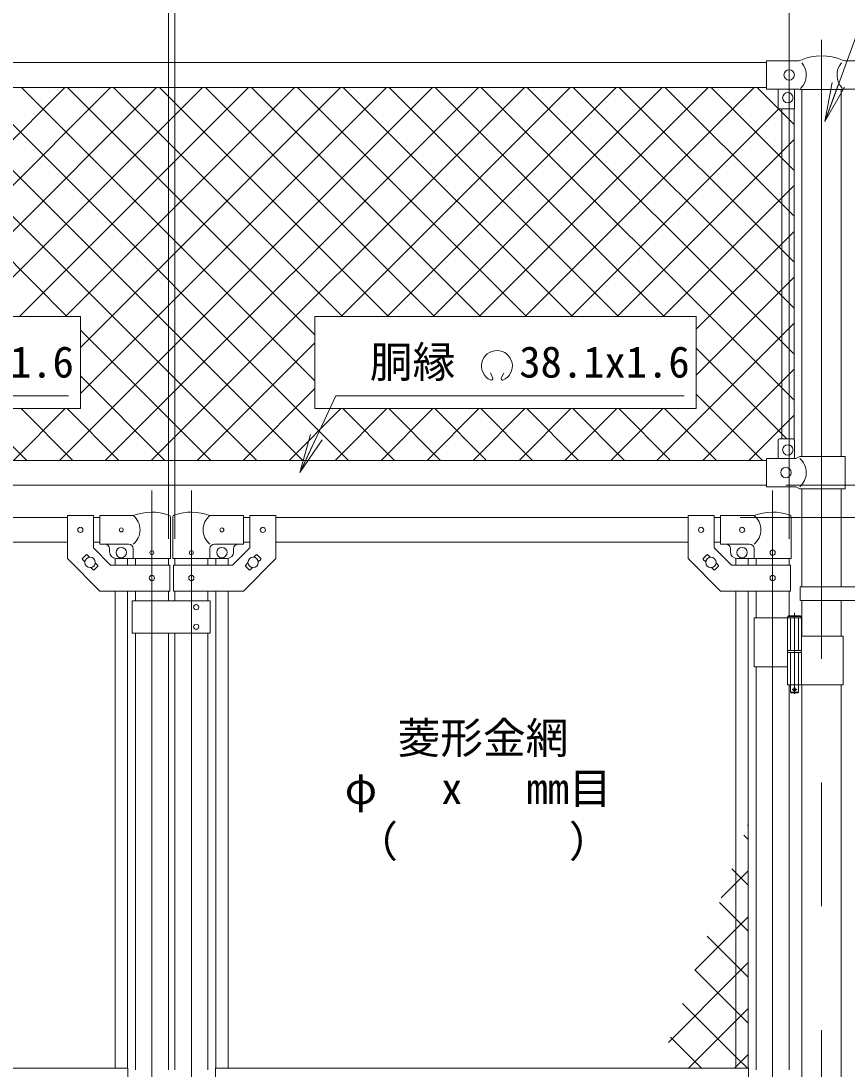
# Model space of a CAD drawing. Units: millimetres, scale not verified. Extents: x -6300 to 6300, y -4455 to 4455.
# Drawn here: x 1771 to 3042, y -205 to 1408 of the extents above; entities that cross this region are included whole.
import ezdxf
from ezdxf.enums import TextEntityAlignment as Align

# ---------------------------------------------------------------- set-up
doc = ezdxf.new("R2010")
doc.units = ezdxf.units.MM
doc.header["$LTSCALE"] = 30
doc.linetypes.add('DASHED', pattern=[7.5, 6, -1.5])
doc.linetypes.add('USER1', pattern=[50.8, 31.75, -6.35, 6.35, -6.35])
for name, color, linetype, lineweight in [('0-0_D-STR-TXT', 7, 'Continuous', 9), ('0-3_D-BMK', 2, 'USER1', 13), ('0-4_D-STR1', 1, 'Continuous', 18), ('0-5_D-STR3', 3, 'Continuous', 13), ('0-9_D-STR-DIM', 7, 'Continuous', 9), ('0-A_0', 7, 'Continuous', 9), ('0-B_D-STR2', 7, 'Continuous', 9), ('0-C_Defpoints', 8, 'Continuous', 18)]:
    doc.layers.add(name, color=color, linetype=linetype, lineweight=lineweight)
doc.styles.add('ＭＳ ゴシック', font='')
doc.styles.get('ＭＳ ゴシック').set_extended_font_data('MS Gothic')

# ---------------------------------------------------------------- blocks, each defined once
blk = doc.blocks.new('_Open')
at = {"layer": '0-A_0'}
blk.add_line((-30, 5), (0, 0), dxfattribs=at)
blk.add_lwpolyline([(-30, -5), (0, 0), (-30, 0)], dxfattribs=at)

msp = doc.modelspace()

# ---------------------------------------------------------------- linework, layer by layer
at = {"layer": '0-0_D-STR-TXT'}
for p, q in [((2496.84, 858.22), (2493.02, 866.43)), ((2509.43, 858.21), (2513.96, 866.05))]:
    msp.add_line(p, q, dxfattribs=at)
for points in [[(3623.6, 1480.93), (3090.44, 1480.93), (3008.51, 1255.2)], [(1844.03, 830.93), (1307.83, 830.93), (1253.11, 635.33)], [(2791.39, 830.93), (2255.18, 830.93), (2200.77, 714.92)]]:
    msp.add_lwpolyline(points, dxfattribs=at)
for centre, radius, start, end in [((2503.14, 877.1), 23.75, 292.92895, 245.65759), ((2494.39, 857.76), 2.5, 245.55066, 10.6575), ((2511.89, 857.75), 2.5, 169.34241, 276.63708)]:
    msp.add_arc(centre, radius, start, end, dxfattribs=at)
at = {"layer": '0-3_D-BMK'}
for p, q in [((3002.7, 1379.08), (3002.7, -1516.74)), ((1972.3, 685.57), (1972.3, -1152.82)), ((2033.1, 685.57), (2033.1, -1152.82)), ((2927.3, 685.57), (2927.3, -1152.82)), ((2960.86, 497.26), (2960.86, 372.37)), ((2957.24, 379.34), (2964.49, 379.34))]:
    msp.add_line(p, q, dxfattribs=at)
at = {"layer": '0-4_D-STR1'}
for p, q in [((1087.7, 1343.84), (2917.7, 1343.84)), ((1087.7, 1305.74), (2917.7, 1305.74)), ((2972.45, 1302.34), (2972.45, 737.94)), ((3032.95, 1302.34), (3032.95, 737.94)), ((2917.7, 731.84), (1087.7, 731.84)), ((2917.7, 693.84), (1087.7, 693.84)), ((2972.45, 687.94), (2972.45, 537.34)), ((3032.95, 687.94), (3032.95, 537.34)), ((1208.1, 643.84), (1842.3, 643.84)), ((1882.3, 643.84), (1892.3, 643.84)), ((2123.1, 643.84), (2113.1, 643.84)), ((2797.3, 643.84), (2163.1, 643.84)), ((2847.3, 643.84), (2837.3, 643.84)), ((1208.1, 605.84), (1842.3, 605.84)), ((1882.3, 605.84), (1892.3, 605.84)), ((2123.1, 605.84), (2113.1, 605.84)), ((2797.3, 605.84), (2163.1, 605.84)), ((2847.3, 605.84), (2837.3, 605.84)), ((1946.9, 580.84), (1946.9, 570.79)), ((1997.7, 580.84), (1997.7, 570.79)), ((2007.7, 580.84), (2007.7, 570.79)), ((2058.5, 580.84), (2058.5, 570.79)), ((2901.9, 580.84), (2901.9, 570.79)), ((2952.7, 580.84), (2952.7, 570.79)), ((1946.9, 530.79), (1946.9, 515.79)), ((1997.7, 530.79), (1997.7, 515.79)), ((2007.7, 530.79), (2007.7, 515.79)), ((2058.5, 530.79), (2058.5, 515.79)), ((2901.9, 530.79), (2901.9, 489.34)), ((2952.7, 530.79), (2952.7, 492.34)), ((2972.45, 516.34), (2972.45, 461.34)), ((3032.95, 516.34), (3032.95, 461.34)), ((1946.9, 465.79), (1946.9, -206.16)), ((1997.7, 465.79), (1997.7, -206.16)), ((2007.7, 465.79), (2007.7, -206.16)), ((2058.5, 465.79), (2058.5, -206.16)), ((2901.9, 414.34), (2901.9, -206.16)), ((2952.7, 386.34), (2952.7, -206.16)), ((2972.45, 386.34), (2972.45, -278.66)), ((3032.95, 386.34), (3032.95, -278.66))]:
    msp.add_line(p, q, dxfattribs=at)
at = {"layer": '0-5_D-STR3'}
for p, q in [((2917.7, 1302.84), (2917.7, 1346.84)), ((2966.93, 1346.84), (2917.7, 1346.84)), ((3087.7, 1346.84), (3038.48, 1346.84)), ((2967.9, 1302.84), (2917.7, 1302.84)), ((2935.7, 1302.84), (2935.7, 1273.84)), ((2960.7, 1302.84), (2960.7, 1273.84)), ((2968.9, 1302.34), (2967.9, 1302.84)), ((3036.5, 1302.34), (2968.9, 1302.34)), ((3036.5, 1302.34), (3037.5, 1302.84)), ((3087.7, 1302.84), (3037.5, 1302.84)), ((2959.7, 1272.84), (2936.7, 1272.84)), ((2941.2, 764.94), (2941.2, 1272.84)), ((2960.2, 764.26), (2960.2, 1272.97)), ((2935.7, 762.94), (2935.7, 734.94)), ((2958.7, 764.94), (2937.7, 764.94)), ((2960.7, 762.94), (2960.7, 734.94)), ((2962.9, 734.94), (2917.7, 734.94)), ((2917.7, 690.94), (2917.7, 734.94)), ((2962.9, 734.94), (2968.9, 737.94)), ((3038.8, 737.94), (2968.9, 737.94)), ((3038.8, 737.94), (3038.8, 687.94)), ((2962.9, 690.94), (2917.7, 690.94)), ((2962.9, 690.94), (2968.9, 687.94)), ((3038.8, 687.94), (2968.9, 687.94)), ((1842.3, 647.04), (1842.3, 580.79)), ((1882.3, 647.04), (1842.3, 647.04)), ((1882.3, 647.04), (1882.3, 597.36)), ((1892.3, 646.84), (1943.75, 646.84)), ((1892.3, 646.84), (1892.3, 602.84)), ((2113.1, 646.84), (2061.65, 646.84)), ((2113.1, 646.84), (2113.1, 602.84)), ((2123.1, 647.04), (2123.1, 597.36)), ((2123.1, 647.04), (2163.1, 647.04)), ((2163.1, 647.04), (2163.1, 580.79)), ((2797.3, 647.04), (2797.3, 580.79)), ((2837.3, 647.04), (2797.3, 647.04)), ((2837.3, 647.04), (2837.3, 597.36)), ((2847.3, 646.84), (2898.75, 646.84)), ((2847.3, 646.84), (2847.3, 602.84)), ((2000.85, 580.84), (2000.85, 644.53)), ((2004.55, 580.84), (2004.55, 644.53)), ((2955.85, 580.84), (2955.85, 644.53)), ((1908.87, 570.79), (1882.3, 597.36)), ((1892.3, 602.84), (1936.75, 602.84)), ((2113.1, 602.84), (2068.65, 602.84)), ((2096.54, 570.79), (2123.1, 597.36)), ((2863.87, 570.79), (2837.3, 597.36)), ((2847.3, 602.84), (2891.75, 602.84)), ((1871.29, 586.46), (1865.64, 580.8)), ((1876.42, 582.74), (1872.71, 586.46)), ((1907.3, 595.84), (1907.3, 590.84)), ((1915.8, 580.84), (1915.8, 570.79)), ((1943.75, 580.84), (1917.3, 580.84)), ((1934.8, 580.84), (1934.8, 570.79)), ((1943.75, 580.84), (1943.75, 595.84)), ((2000.85, 580.84), (1943.75, 580.84)), ((2004.55, 580.84), (2061.65, 580.84)), ((2061.65, 580.84), (2061.65, 595.84)), ((2061.65, 580.84), (2088.1, 580.84)), ((2070.6, 580.84), (2070.6, 570.79)), ((2089.6, 580.84), (2089.6, 570.79)), ((2098.1, 595.84), (2098.1, 590.84)), ((2128.98, 582.74), (2132.7, 586.46)), ((2134.12, 586.46), (2139.77, 580.8)), ((2826.29, 586.46), (2820.64, 580.8)), ((2831.42, 582.74), (2827.71, 586.46)), ((2862.3, 595.84), (2862.3, 590.84)), ((2870.8, 580.84), (2870.8, 570.79)), ((2898.75, 580.84), (2872.3, 580.84)), ((2889.8, 580.84), (2889.8, 570.79)), ((2898.75, 580.84), (2898.75, 595.84)), ((2955.85, 580.84), (2898.75, 580.84)), ((1869.35, 575.67), (1865.64, 579.38)), ((1881.9, 563.12), (1878.18, 566.84)), ((1888.97, 568.78), (1883.32, 563.12)), ((1888.97, 570.19), (1885.26, 573.91)), ((2000, 570.79), (1908.87, 570.79)), ((2000, 570.79), (2000, 530.79)), ((2005.4, 570.79), (2096.54, 570.79)), ((2005.4, 570.79), (2005.4, 530.79)), ((2116.44, 570.19), (2120.15, 573.91)), ((2116.44, 568.78), (2122.09, 563.12)), ((2123.51, 563.12), (2127.22, 566.84)), ((2136.06, 575.67), (2139.77, 579.38)), ((2824.35, 575.67), (2820.64, 579.38)), ((2836.9, 563.12), (2833.18, 566.84)), ((2843.97, 568.78), (2838.32, 563.12)), ((2843.97, 570.19), (2840.26, 573.91)), ((2955, 570.79), (2863.87, 570.79)), ((2955, 570.79), (2955, 530.79)), ((2969.9, 537.34), (2969.9, 516.34)), ((2969.9, 537.34), (3084.7, 537.34)), ((1915.8, 530.79), (1915.8, -203.66)), ((1934.8, 530.79), (1934.8, -203.66)), ((2070.6, 530.79), (2070.6, -203.66)), ((2089.6, 530.79), (2089.6, -203.66)), ((2870.8, 530.79), (2870.8, -203.66)), ((2889.8, 530.79), (2889.8, -203.66)), ((2969.9, 516.34), (3084.7, 516.34)), ((2062.1, 515.79), (1942.1, 515.79)), ((1942.1, 515.79), (1942.1, 465.79)), ((2062.1, 515.79), (2062.1, 465.79)), ((2898.75, 489.34), (2898.75, 414.34)), ((2898.75, 489.34), (2971.66, 489.34)), ((2950.06, 489.34), (2950.06, 439.34)), ((2970.86, 491.34), (2950.86, 491.34)), ((2951.86, 492.34), (2969.86, 492.34)), ((2970.86, 491.34), (2969.86, 492.34)), ((2970.86, 491.34), (2970.86, 489.34)), ((2971.66, 489.34), (2971.66, 439.34)), ((2062.1, 465.79), (1942.1, 465.79)), ((2971.66, 461.34), (3036, 461.34)), ((3036, 461.34), (3036, 386.34)), ((2950.06, 439.34), (2971.66, 439.34)), ((2950.06, 436.34), (2971.66, 436.34)), ((2950.06, 436.34), (2950.06, 386.34)), ((2950.36, 439.34), (2950.36, 436.34)), ((2950.36, 436.34), (2971.36, 436.34)), ((2971.36, 439.34), (2971.36, 436.34)), ((2971.66, 436.34), (2971.66, 386.34)), ((2898.75, 414.34), (2949.95, 414.34)), ((2950.06, 386.34), (3036, 386.34)), ((2954.86, 386.34), (2954.86, 375.34)), ((2955.86, 374.34), (2954.86, 375.34)), ((2955.86, 374.34), (2965.86, 374.34)), ((2965.86, 374.34), (2966.86, 375.34)), ((1935.2, -203.66), (1115.2, -203.66)), ((1935.2, -224.66), (1935.2, -203.66)), ((2070.2, -203.66), (2890.2, -203.66)), ((2070.2, -224.66), (2070.2, -203.66)), ((2890.2, -258.66), (2890.2, -203.66))]:
    msp.add_line(p, q, dxfattribs=at)
at = {"layer": '0-5_D-STR3', "linetype": 'DASHED'}
for p, q in [((2954.56, 489.34), (2954.56, 439.34)), ((2967.16, 489.34), (2967.16, 439.34)), ((2954.56, 436.34), (2954.56, 386.34)), ((2967.16, 436.34), (2967.16, 386.34))]:
    msp.add_line(p, q, dxfattribs=at)
at = {"layer": '0-5_D-STR3'}
for points in [[(2000, 530.79), (1892.3, 530.79), (1842.3, 580.79)], [(2005.4, 530.79), (2113.1, 530.79), (2163.1, 580.79)], [(2955, 530.79), (2847.3, 530.79), (2797.3, 580.79)], [(2951.86, 492.34), (2950.86, 491.34), (2950.86, 489.34)], [(2966.86, 386.34), (2966.86, 375.34), (2954.86, 375.34)]]:
    msp.add_lwpolyline(points, dxfattribs=at)
for centre, radius in [((2952.7, 1324.84), 8), ((2950.7, 1289.84), 8), ((2950.7, 747.94), 8), ((2947.7, 712.94), 8), ((1862.3, 624.79), 4), ((1925.3, 624.84), 3), ((2080.1, 624.84), 3), ((2143.1, 624.79), 4), ((2817.3, 624.79), 4), ((2880.3, 624.84), 4), ((1925.3, 589.84), 8), ((2080.1, 589.84), 8), ((2880.3, 589.84), 8), ((1877.3, 574.79), 8), ((1972.3, 589.84), 3), ((2033.1, 589.84), 3), ((2128.1, 574.79), 8), ((2832.3, 574.79), 8), ((2927.3, 589.84), 4), ((1972.3, 550.79), 4), ((2033.1, 550.79), 4), ((2927.3, 550.79), 4), ((2040.61, 505.79), 4), ((2040.61, 475.79), 4), ((2960.86, 379.34), 2.5)]:
    msp.add_circle(centre, radius, dxfattribs=at)
for centre, radius, start, end in [((2966.93, 1354.84), 8, 270, 296.9114), ((2950.32, 1324.84), 28.8, 314.1684, 41.01552), ((3002.7, 1271.38), 82.82, 67.15338, 112.84662), ((3055.09, 1324.84), 28.8, 138.98448, 225.8316), ((3038.48, 1354.84), 8, 243.0886, 270), ((2936.7, 1273.84), 1, 180, 270), ((2959.7, 1273.84), 1, 270, 0), ((2937.7, 762.94), 2, 90, 180), ((2958.7, 762.94), 2, 0, 90), ((2950.32, 712.94), 28.8, 310.19176, 49.80824), ((1972.3, 572.11), 80, 70.77949, 110.9084), ((1925.56, 624.84), 28.55, 309.59418, 50.40582), ((1997.55, 644.53), 3.3, 0, 70.77949), ((2007.85, 644.53), 3.3, 109.22051, 180), ((2033.1, 572.11), 80, 69.0916, 109.22051), ((2079.85, 624.84), 28.55, 129.59418, 230.40582), ((2927.3, 572.11), 80, 70.77949, 110.9084), ((2880.56, 624.84), 28.55, 309.59418, 50.40582), ((2952.55, 644.53), 3.3, 0, 70.77949), ((1900.3, 595.84), 7, 0, 90), ((1936.75, 595.84), 7, 0, 90), ((2068.65, 595.84), 7, 90, 180), ((2105.1, 595.84), 7, 90, 180), ((2855.3, 595.84), 7, 0, 90), ((2891.75, 595.84), 7, 0, 90), ((1866.34, 580.09), 1, 135, 225), ((1872, 585.75), 1, 45, 135), ((1917.3, 590.84), 10, 180, 270), ((2088.1, 590.84), 10, 270, 0), ((2133.41, 585.75), 1, 45, 135), ((2139.06, 580.09), 1, 315, 45), ((2821.34, 580.09), 1, 135, 225), ((2827, 585.75), 1, 45, 135), ((2872.3, 590.84), 10, 180, 270), ((1888.26, 569.49), 1, 315, 45), ((2117.14, 569.49), 1, 135, 225), ((2843.26, 569.49), 1, 315, 45), ((1882.61, 563.83), 1, 225, 315), ((2122.8, 563.83), 1, 225, 315), ((2837.61, 563.83), 1, 225, 315)]:
    msp.add_arc(centre, radius, start, end, dxfattribs=at)
at = {"layer": '0-9_D-STR-DIM'}
for p, q in [((1997.7, 610.84), (1997.7, 1623.84)), ((1997.7, 610.84), (1997.7, 1623.84)), ((2007.7, 610.84), (2007.7, 1623.84)), ((2007.7, 610.84), (2007.7, 1623.84)), ((2952.7, 610.84), (2952.7, 1623.84)), ((2947.7, 693.84), (3682.7, 693.84)), ((2947.7, 693.84), (3682.7, 693.84)), ((2877.3, 643.84), (3682.7, 643.84)), ((2877.3, 643.84), (3852.7, 643.84)), ((2877.3, 643.84), (3852.7, 643.84)), ((2877.3, 643.84), (3682.7, 643.84))]:
    msp.add_line(p, q, dxfattribs=at)
at = {"layer": '0-B_D-STR2'}
for p, q in [((1485.85, 953.37), (1838.22, 1305.74)), ((1841.4, 953.37), (1489.03, 1305.74)), ((1556.56, 953.37), (1908.93, 1305.74)), ((2133.64, 731.84), (1559.74, 1305.74)), ((1627.27, 953.37), (1979.65, 1305.74)), ((2204.35, 731.84), (1630.45, 1305.74)), ((1697.98, 953.37), (2050.36, 1305.74)), ((2275.07, 731.84), (1701.17, 1305.74)), ((1768.7, 953.37), (2121.07, 1305.74)), ((2223.22, 854.4), (1771.88, 1305.74)), ((1830.01, 731.84), (2403.91, 1305.74)), ((1839.41, 953.37), (2191.78, 1305.74)), ((2223.22, 925.11), (1842.59, 1305.74)), ((1862.39, 905.64), (2262.49, 1305.74)), ((1862.39, 834.93), (2333.2, 1305.74)), ((1900.72, 731.84), (2474.62, 1305.74)), ((2265.67, 953.37), (1913.3, 1305.74)), ((1971.43, 731.84), (2545.33, 1305.74)), ((2336.38, 953.37), (1984.01, 1305.74)), ((2407.09, 953.37), (2054.72, 1305.74)), ((2477.8, 953.37), (2125.43, 1305.74)), ((2548.51, 953.37), (2196.14, 1305.74)), ((2263.67, 953.37), (2616.04, 1305.74)), ((2619.22, 953.37), (2266.85, 1305.74)), ((2334.38, 953.37), (2686.75, 1305.74)), ((2689.93, 953.37), (2337.56, 1305.74)), ((2405.09, 953.37), (2757.46, 1305.74)), ((2760.64, 953.37), (2408.27, 1305.74)), ((2475.8, 953.37), (2828.17, 1305.74)), ((2941.2, 843.52), (2478.98, 1305.74)), ((2546.51, 953.37), (2898.88, 1305.74)), ((2941.2, 914.23), (2549.69, 1305.74)), ((2941.2, 984.94), (2620.4, 1305.74)), ((2941.2, 1055.65), (2691.12, 1305.74)), ((2941.2, 1126.36), (2761.83, 1305.74)), ((2941.2, 1197.07), (2832.54, 1305.74)), ((2935.7, 1273.28), (2903.25, 1305.74)), ((2617.22, 953.37), (2936.69, 1272.84)), ((2941.2, 1206.64), (2960.2, 1225.64)), ((2687.93, 953.37), (2941.2, 1206.64)), ((2960.2, 1178.07), (2941.2, 1197.07)), ((2941.2, 1135.93), (2960.2, 1154.93)), ((2758.65, 953.37), (2941.2, 1135.93)), ((2960.2, 1107.36), (2941.2, 1126.36)), ((2960.2, 1036.65), (2941.2, 1055.65)), ((2960.2, 965.94), (2941.2, 984.94)), ((2941.2, 923.79), (2960.2, 942.79)), ((2062.93, 731.84), (1862.39, 932.38)), ((2749.25, 731.84), (2941.2, 923.79)), ((2042.14, 731.84), (2223.22, 912.92)), ((2960.2, 895.23), (2941.2, 914.23)), ((2941.2, 853.08), (2960.2, 872.08)), ((1992.22, 731.84), (1862.39, 861.67)), ((2112.85, 731.84), (2223.22, 842.2)), ((2819.96, 731.84), (2941.2, 853.08)), ((2960.2, 824.52), (2941.2, 843.52)), ((2911.46, 731.84), (2809.74, 833.56)), ((1780.09, 731.84), (1700.49, 811.44)), ((1759.3, 731.84), (1838.9, 811.44)), ((1850.8, 731.84), (1771.2, 811.44)), ((1921.51, 731.84), (1841.91, 811.44)), ((2183.56, 731.84), (2263.16, 811.44)), ((2254.27, 731.84), (2333.88, 811.44)), ((2345.78, 731.84), (2266.17, 811.44)), ((2324.98, 731.84), (2404.59, 811.44)), ((2416.49, 731.84), (2336.89, 811.44)), ((2395.69, 731.84), (2475.3, 811.44)), ((2487.2, 731.84), (2407.6, 811.44)), ((2466.41, 731.84), (2546.01, 811.44)), ((2557.91, 731.84), (2478.31, 811.44)), ((2537.12, 731.84), (2616.72, 811.44)), ((2628.62, 731.84), (2549.02, 811.44)), ((2607.83, 731.84), (2687.43, 811.44)), ((2699.33, 731.84), (2619.73, 811.44)), ((2678.54, 731.84), (2758.14, 811.44)), ((2770.04, 731.84), (2690.44, 811.44)), ((2840.75, 731.84), (2761.15, 811.44)), ((2941.2, 782.37), (2960.2, 801.37)), ((2890.67, 731.84), (2941.2, 782.37)), ((2888.53, 169.78), (2889.8, 171.06)), ((2889.8, 148.61), (2883.22, 155.2)), ((2870.8, 96.9), (2864.35, 103.36)), ((2870.8, 81.34), (2889.8, 100.34)), ((2889.8, 77.9), (2870.8, 96.9)), ((2848.06, 58.6), (2870.8, 81.34)), ((2870.8, 26.19), (2845.48, 51.51)), ((2870.8, 10.63), (2889.8, 29.63)), ((2889.8, 7.19), (2870.8, 26.19)), ((2807.6, -52.57), (2870.8, 10.63)), ((2870.8, -44.52), (2826.61, -0.33)), ((2870.8, -60.08), (2889.8, -41.08)), ((2889.8, -63.52), (2870.8, -44.52)), ((2767.13, -163.75), (2870.8, -60.08)), ((2870.8, -115.23), (2807.74, -52.17)), ((2870.8, -130.79), (2889.8, -111.79)), ((2889.8, -134.23), (2870.8, -115.23)), ((2797.93, -203.66), (2870.8, -130.79)), ((2817.81, -203.66), (2770.01, -155.85)), ((2870.8, -201.5), (2889.8, -182.5)), ((2868.64, -203.66), (2870.8, -201.5))]:
    msp.add_line(p, q, dxfattribs=at)
for points in [[(2960.2, 1248.78), (2941.2, 1267.78), (2936.15, 1272.84)], [(2809.74, 933.75), (2941.2, 1065.22), (2960.2, 1084.22)], [(2809.74, 863.04), (2941.2, 994.51), (2960.2, 1013.51)], [(2949.07, 764.94), (2941.2, 772.81), (2809.74, 904.27)], [(2888.53, -203.66), (2870.8, -185.94), (2788.88, -104.01)]]:
    msp.add_lwpolyline(points, dxfattribs=at)
at = {"layer": '0-C_Defpoints'}
for points in [[(1862.39, 953.37), (1275.87, 953.37), (1275.87, 811.44), (1862.39, 811.44)], [(2809.74, 953.37), (2223.22, 953.37), (2223.22, 811.44), (2809.74, 811.44)]]:
    msp.add_lwpolyline(points, close=True, dxfattribs=at)

# ---------------------------------------------------------------- block references
at = {"layer": '0-0_D-STR-TXT', "xscale": 2, "yscale": 2}
for p, rotation in [((3007.83, 1253.32), 250.05227), ((2199.92, 713.11), 244.87249)]:
    msp.add_blockref('_Open', p, dxfattribs=dict(at, rotation=rotation))

# ---------------------------------------------------------------- texts
at = {"layer": '0-0_D-STR-TXT', "style": 'ＭＳ ゴシック'}
for s, p in [('枠材 \u300038.1x1.6', (1360.28, 844.79)), ('胴縁 \u300038.1x1.6', (2307.63, 844.79)), ('菱形金網', (2350.26, 266.24)), ('φ\u3000 x\u3000 mm目', (2269.04, 188.65)), ('（\u3000\u3000\u3000\u3000）', (2285.28, 107))]:
    msp.add_text(s, height=48.17, dxfattribs=at).set_placement(p, align=Align.BOTTOM_LEFT)

doc.saveas('drawing.dxf')
